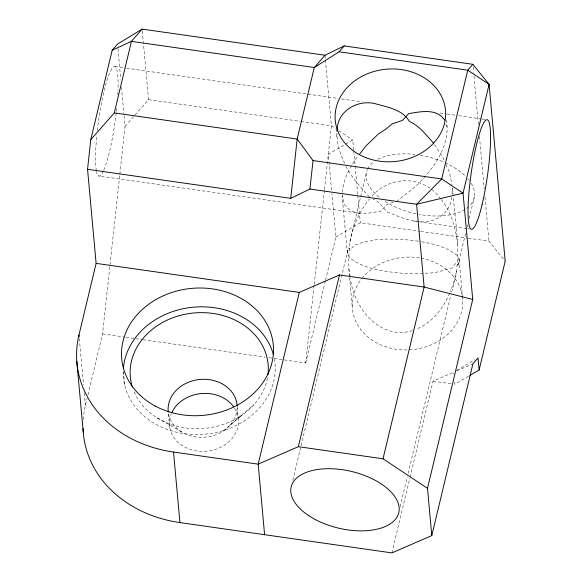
<?xml version="1.0" encoding="UTF-8"?>
<svg xmlns="http://www.w3.org/2000/svg" width="582" height="582" viewBox="0 0 582 582"><rect width="100%" height="100%" fill="white"/><g stroke="black" fill="none" stroke-linecap="round" stroke-linejoin="round"><path stroke-width="0.44" stroke-dasharray="2.91 2.18" d="M349.491 276.668C348.422 265.13 348.72 253.41 349.862 241.894L366.282 173.32M452.563 188.015C454.833 222.557 463.257 258.466 451.508 292.266M344.719 163.426C340.252 154.121 336.665 143.892 337.109 133.474M452.061 193.893L452.432 187.964M451.821 197.08C450.759 212.714 434.95 223.51 419.855 221.677C408.44 221.313 398.19 216.06 387.67 212.248C382.84 207.723 379.631 201.67 373.12 199.19M87.947 394.872L102.541 333.915L119.746 175.117M119.848 174.214L125.028 126.389L124.082 115.971M284.14 359.88L305.717 362.964L314.135 285.26M314.236 284.358L324.421 190.394M324.516 189.485L331.42 125.792L325.411 59.764M465.593 233.462L458.012 265.116L455.873 263.21L452.01 268.026C443.36 270.361 434.71 273.547 425.457 273.154C415.963 274.238 406.272 273.904 396.808 272.66C380.337 271.016 362.666 268.135 349.455 257.622L347.345 253.061L342.136 195.865L342.42 193.246M342.514 192.373C343.213 178.754 350.379 166.306 358.352 155.62M446.372 119.994C450.184 140.677 439.09 160.261 426.024 175.371M347.345 253.061L348.436 247.845L350.575 249.751L354.438 244.935L358.17 244.338L363.153 241.923L368.428 241.421L374.604 239.908L388.005 239.013L402.438 239.318L418.647 241.174M458.012 265.116L459.103 259.899L457.001 255.338C446.518 246.608 432.673 243.793 419.498 241.363M83.219 419.586A121.071 101.421 -5.2 0 1 85.409 405.472L87.096 398.408M305.717 362.964L325.323 281.062M325.534 280.182L335.865 237.027L331.936 193.842M292.804 480.208L300.843 446.634M301.054 445.754L348.436 247.845M400.11 506.958L407.298 476.92M408.149 473.384L450.664 295.802M467.062 227.307L467.695 224.667M469.172 218.512L474.432 196.534M391.926 552.9L409.844 478.04M410.055 477.16L433.037 381.166L453.618 372.225L453.771 373.942M349.862 241.894C353.056 226.216 359.24 210.953 369.708 198.688M456.586 271.067L453.429 283.601L450.381 291.655M449.653 293.233C443.2 308.416 432.084 322.784 416.465 329.136M425.478 176.091C417.6 185.985 407.102 192.991 397.39 200.863M125.028 126.389L134.442 115.694M135.031 115.025L148.563 99.646L143.376 42.668M372.043 196.163C390.406 175.007 424.271 175.393 440.545 198.738M230.043 425.238L254.021 404.548M223.663 430.767L241.261 415.599M353.667 149.88L352.765 139.986L328.335 154.252L331.609 190.241M335.865 237.027L360.294 222.761L419.687 231.25M456.674 370.443L474.992 359.741M468.452 376.241L454.709 384.266L454.397 380.824M456.834 370.829L472.904 363.845M412.485 330.612C380.301 340.87 353.434 307.522 350.429 278.211M393.374 202.223L386.957 204.391L380.628 211.244L366.063 213.456L359.45 213.252L98.707 175.975M114.952 66.559L125.748 68.101M126.643 68.225L337.938 98.431M341.532 98.947L362.215 101.901M439.774 112.995L446.074 113.89M446.969 114.021L455.066 115.178M458.667 115.694L481.154 118.91M482.049 119.034L485.65 119.55M148.563 99.646L300.043 121.303M300.945 121.434L331.42 125.792L335.101 128.236M413.627 221L466.699 228.588M467.601 228.711L469.398 228.973M420.59 231.374L467.382 238.067M468.277 238.198L488.975 241.152L505.183 261.231M102.541 333.915L125.014 337.131M125.916 337.262L134.9 338.542M135.802 338.673L142.095 339.575M142.997 339.699L265.261 357.181M268.855 357.697L273.351 358.337M274.253 358.468L283.238 359.749M433.037 381.166L452.978 384.018M359.45 213.252C353.405 212.75 348.116 209.622 344.631 204.675L342.136 195.865M157.133 417.84L181.599 431.888M338.782 130.681L352.765 139.986M369.344 196.854C360.782 187.295 352.015 177.954 346.014 166.503M441.061 199.422C451.537 212.044 455.568 228.391 457.685 244.316M434.47 144.612L442.669 156.798L444.612 161.403M445.914 164.48L449.442 172.294L451.974 184.676M445.885 124.162L447.194 128.971M348.764 268.644L350.117 276.472M473.13 67.017L473.624 72.437M473.952 76.046L478.382 124.766M479.452 136.494L484.217 188.823M484.952 196.942L488.975 241.152M459.103 259.899L462.515 297.358M353.747 150.782L355.056 165.172M355.136 166.074L357.763 194.868M357.843 195.763L360.294 222.761M336.032 128.731L336.847 137.708M349.571 277.563L352.336 307.885M324.996 55.239L325.331 58.862M237.136 406.251L238.183 417.716M142.306 30.911L143.288 41.766M169.675 427.115L168.387 413.009A34.593 28.976 -5.2 0 0 205.14 437.177A34.593 28.976 -5.2 0 0 237.187 406.964M117.95 48.582L120.729 79.145M121.463 87.235L123.835 113.308M123.428 371.629L124.65 385.066M79.319 338.542L83.517 384.673M84.252 392.814L85.409 405.472M274.326 358.861A76.104 63.751 -5.2 0 1 204.617 434.208A76.104 63.751 -5.2 0 1 123.217 371.978M267.436 378.096A69.185 57.953 -5.2 0 1 204.588 428.388A69.185 57.953 -5.2 0 1 133.533 390.464M234.582 408.208A34.593 28.976 -5.2 0 1 206.414 451.29A34.593 28.976 -5.2 0 1 171.297 413.751M97.332 130.608A55.348 8.228 -81.9 0 1 110.82 70.451A55.348 8.228 -81.9 0 1 118.008 90.479M117.935 92.189A55.348 8.228 -81.9 0 1 117.804 94.844M116.706 108.419A55.348 8.228 -81.9 0 1 116.327 111.926M116.225 112.813A55.348 8.228 -81.9 0 1 103.72 170.235M103.363 171.013A55.348 8.228 -81.9 0 1 96.459 171.355M96.314 170.599A55.348 8.228 -81.9 0 1 96.867 134.98M462.399 296.565A55.348 46.364 -5.2 0 1 394.749 349.025A55.348 46.364 -5.2 0 1 361.378 279.178M361.917 278.487A55.348 46.364 -5.2 0 1 420.226 257.993M421.099 258.146A55.348 46.364 -5.2 0 1 462.268 295.707M471.209 183.265A55.348 29.085 13.5 0 1 469.281 206.093M468.648 206.683A55.348 29.085 13.5 0 1 465.796 208.887M465.011 209.396A55.348 29.085 13.5 0 1 418.662 214.292M415.999 213.754A55.348 29.085 13.5 0 1 383.982 200.732M379.042 197.102A55.348 29.085 13.5 0 1 367.315 169.653M367.628 168.947A55.348 29.085 13.5 0 1 374.153 161.49M377.813 159.257A55.348 29.085 13.5 0 1 414.966 154.477M420.277 155.241A55.348 29.085 13.5 0 1 444.284 162.378M445.077 162.727A55.348 29.085 13.5 0 1 465.353 176.026M467.739 178.558A55.348 29.085 13.5 0 1 469.368 180.558"/><path stroke-width="0.87" d="M337.269 130.935C336.476 111.213 357.872 98.969 375.703 103.829C387.845 107.321 402.54 109.547 409.415 121.442C419.666 126.01 426.169 135.184 433.546 143.143M79.152 336.738L78.985 334.926L96.117 263.37L87.555 169.304L90.77 139.658L112.188 50.212L117.542 44.087L142.139 29.1L324.996 55.239L344.202 45.92L472.882 64.311L489.091 84.39L505.183 261.231L479.139 369.999L469.98 375.346M87.555 169.304L290.738 198.353L297.162 139.062L314.295 67.505L324.996 55.239M290.738 198.353L309.937 189.026L313.021 160.567L297.162 139.062L114.305 112.915L90.77 139.658M114.305 112.915L131.43 41.358L142.139 29.1M83.051 428.468A121.071 101.421 -5.2 0 0 179.94 522.592L391.926 552.9L431.793 535.578L427.494 488.356L472.722 299.446L424.14 287.057L339.481 274.951L299.293 292.419L258.182 464.152L264.599 534.698M78.985 334.926A121.071 101.421 -5.2 0 0 173.523 452.047L258.182 464.152L298.37 446.685L339.481 274.951M427.494 488.356L383.021 458.791L424.14 287.057L416.61 204.275L441.702 178.965L467.746 70.196L472.882 64.311M431.793 535.578L472.904 363.845L478.048 357.959L479.139 369.999M359.458 154.31L366.042 145.842L378.438 133.933L386.317 128.833L391.941 123.966L402.373 120.438L408.695 113.585C420.677 111.729 436.711 107.946 444.699 120.161M112.188 50.212L131.43 41.358L314.295 67.505L339.066 51.805L344.202 45.92M339.066 51.805L467.746 70.196L489.091 84.39L463.046 193.159L472.722 299.446M313.021 160.567L441.702 178.965L463.046 193.159L416.61 204.275L309.937 189.026M96.117 263.37L299.293 292.419M298.37 446.685L383.021 458.791M173.523 452.047L179.94 522.592M76.817 361.429L83.241 431.982M123.377 368.471A76.104 63.751 -5.2 0 1 193.304 307.209A76.104 63.751 -5.2 0 1 273.358 354.598M132.332 387.052A69.185 57.953 -5.2 0 1 193.937 312.971A69.185 57.953 -5.2 0 1 267.967 374.663M168.271 412.18A34.593 28.976 -5.2 0 1 199.633 379.486A34.593 28.976 -5.2 0 1 237.1 405.276M172.01 412.165A34.593 28.976 -5.2 0 1 201.43 393.548A34.593 28.976 -5.2 0 1 233.6 406.753M155.198 406.04A76.104 63.751 -5.2 0 0 273.344 354.074A76.104 63.751 -5.2 0 0 163.971 295.489A76.104 63.751 -5.2 0 0 155.198 406.04M482.063 204.617A55.348 8.228 -81.9 0 0 487.447 119.805A55.348 8.228 -81.9 0 0 468.459 199.131A55.348 8.228 -81.9 0 0 482.063 204.617M365.772 157.613A55.348 46.364 -5.2 0 0 445.557 111.009A55.348 46.364 -5.2 0 0 359.829 77.522A55.348 46.364 -5.2 0 0 365.772 157.613M308.606 515.572A55.348 29.085 13.5 0 0 398.023 515.041A55.348 29.085 13.5 0 0 328.306 468.692A55.348 29.085 13.5 0 0 308.606 515.572"/></g></svg>
